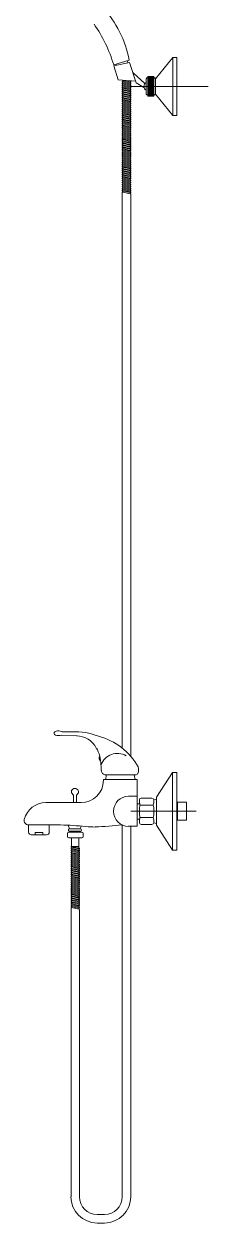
# Model space of a CAD drawing. Header units: inches. Extents: x 274208 to 641690, y -81912 to 129129.
# Drawn here: x 450376 to 450508, y -13129 to -12269 of the extents above; entities that cross this region are included whole.
import ezdxf

# ---------------------------------------------------------------- set-up
doc = ezdxf.new("R2010")
doc.units = ezdxf.units.IN
doc.header["$MEASUREMENT"] = 0
doc.layers.add('03.Manh', color=251, linetype='Continuous', lineweight=13)

# ---------------------------------------------------------------- blocks, each defined once
blk = doc.blocks.new('VOISEN')
for p, q in [((-81, 1306.1), (-81, 1241.3)), ((-76.7, 1306.1), (-81, 1306.1)), ((-76.7, 1306.1), (-76.7, 1241.3)), ((-57.3, 1282.4), (-76.7, 1306.1)), ((-28.3, 1300.7), (-35.7, 1277.8)), ((-28.3, 1300.7), (-10.4, 1296.8)), ((-27.8, 1303), (-10.6, 1297.8)), ((-26.4, 1300.3), (-25.8, 1302.4)), ((-10.4, 1296.8), (-15.4, 1281.3)), ((-13.2, 1297.4), (-12.8, 1298.5)), ((-57.3, 1282.4), (-57.3, 1273.7)), ((-55.5, 1284.7), (-55.5, 1262.8)), ((-48.7, 1284.7), (-55.5, 1284.7)), ((-48.7, 1283.7), (-55.5, 1283.7)), ((-48.7, 1282.7), (-55.5, 1282.7)), ((-48.7, 1281.7), (-55.5, 1281.7)), ((-48.7, 1280.7), (-55.5, 1280.7)), ((-48.7, 1279.7), (-55.5, 1279.7)), ((-48.7, 1278.7), (-55.5, 1278.7)), ((-48.7, 1277.7), (-55.5, 1277.7)), ((-48.7, 1276.7), (-55.5, 1276.7)), ((-48.7, 1262.8), (-48.7, 1284.7)), ((-46.9, 1282.4), (-46.9, 1273.7)), ((-45.3, 1277), (-32.1, 1288.9)), ((-44.3, 1272.7), (-35.7, 1277.8)), ((-35.1, 1279.6), (-15.4, 1281.3)), ((-29.5, 1279.4), (-28.7, 1279.6)), ((-29.5, 1279.4), (-29.5, 1278.4)), ((-29.5, 1278.4), (-28.7, 1278.6)), ((-29.5, 1277.2), (-28.7, 1277.3)), ((-29.5, 1277.2), (-29.5, 1276.2)), ((-28.7, 1279.6), (-25, 1280.4)), ((-28.7, 1278.6), (-20.7, 1280.4)), ((-28.7, 1280.1), (-28.7, 1279.6)), ((-28.7, 1277.3), (-20.7, 1279.2)), ((-28.7, 1278.6), (-28.7, 1277.3)), ((-28.7, 1276.4), (-20.7, 1278.2)), ((-28.7, 1275.1), (-20.7, 1277)), ((-20.7, 1280.4), (-20, 1280.6)), ((-20.7, 1280.4), (-20.7, 1279.2)), ((-20.7, 1279.2), (-20, 1279.4)), ((-20.7, 1278.2), (-20, 1278.4)), ((-20.7, 1278.2), (-20.7, 1277)), ((-20.7, 1277), (-20, 1277.2)), ((-20, 1280.9), (-20, 1280.6)), ((-20, 1279.4), (-20, 1278.4)), ((-20, 1277.2), (-20, 1276.2)), ((-29.1, 1273.7), (-116.1, 1273.7)), ((-57.3, 1265.1), (-76.7, 1241.3)), ((-57.3, 1265.1), (-57.3, 1273.7)), ((-48.7, 1275.7), (-55.5, 1275.7)), ((-48.7, 1274.7), (-55.5, 1274.7)), ((-48.7, 1273.7), (-55.5, 1273.7)), ((-48.7, 1272.7), (-55.5, 1272.7)), ((-48.7, 1271.7), (-55.5, 1271.7)), ((-48.7, 1270.7), (-55.5, 1270.7)), ((-48.7, 1269.7), (-55.5, 1269.7)), ((-48.7, 1268.7), (-55.5, 1268.7)), ((-48.7, 1267.7), (-55.5, 1267.7)), ((-48.7, 1266.7), (-55.5, 1266.7)), ((-48.7, 1265.7), (-55.5, 1265.7)), ((-48.7, 1264.7), (-55.5, 1264.7)), ((-48.7, 1263.7), (-55.5, 1263.7)), ((-46.9, 1265.1), (-46.9, 1273.7)), ((-29.5, 1276.2), (-28.7, 1276.4)), ((-29.5, 1275), (-28.7, 1275.1)), ((-29.5, 1275), (-29.5, 1274)), ((-29.5, 1274), (-28.7, 1274.1)), ((-29.5, 1272.8), (-28.7, 1272.9)), ((-29.5, 1272.8), (-29.5, 1271.8)), ((-29.5, 1271.8), (-28.7, 1271.9)), ((-29.5, 1270.5), (-28.7, 1270.7)), ((-29.5, 1270.5), (-29.5, 1269.5)), ((-29.5, 1269.5), (-28.7, 1269.7)), ((-29.5, 1268.3), (-28.7, 1268.5)), ((-29.5, 1268.3), (-29.5, 1267.3)), ((-29.5, 1267.3), (-28.7, 1267.5)), ((-29.5, 1266.1), (-28.7, 1266.3)), ((-29.5, 1266.1), (-29.5, 1265.1)), ((-29.5, 1265.1), (-28.7, 1265.3)), ((-29.5, 1263.9), (-28.7, 1264.1)), ((-29.5, 1263.9), (-29.5, 1262.9)), ((-28.7, 1276.4), (-28.7, 1275.1)), ((-28.7, 1274.1), (-20.7, 1276)), ((-28.7, 1272.9), (-20.7, 1274.8)), ((-28.7, 1274.1), (-28.7, 1272.9)), ((-28.7, 1271.9), (-20.7, 1273.8)), ((-28.7, 1270.7), (-20.7, 1272.6)), ((-28.7, 1271.9), (-28.7, 1270.7)), ((-28.7, 1269.7), (-20.7, 1271.6)), ((-28.7, 1268.5), (-20.7, 1270.4)), ((-28.7, 1269.7), (-28.7, 1268.5)), ((-28.7, 1267.5), (-20.7, 1269.4)), ((-28.7, 1266.3), (-20.7, 1268.2)), ((-28.7, 1267.5), (-28.7, 1266.3)), ((-28.7, 1265.3), (-20.7, 1267.2)), ((-28.7, 1264.1), (-20.7, 1265.9)), ((-28.7, 1265.3), (-28.7, 1264.1)), ((-28.7, 1263.1), (-20.7, 1264.9)), ((-28.7, 1261.9), (-20.7, 1263.7)), ((-20.7, 1276), (-20, 1276.2)), ((-20.7, 1276), (-20.7, 1274.8)), ((-20.7, 1274.8), (-20, 1275)), ((-20.7, 1273.8), (-20, 1274)), ((-20.7, 1273.8), (-20.7, 1272.6)), ((-20.7, 1272.6), (-20, 1272.8)), ((-20.7, 1271.6), (-20, 1271.8)), ((-20.7, 1271.6), (-20.7, 1270.4)), ((-20.7, 1270.4), (-20, 1270.5)), ((-20.7, 1269.4), (-20, 1269.5)), ((-20.7, 1269.4), (-20.7, 1268.2)), ((-20.7, 1268.2), (-20, 1268.3)), ((-20.7, 1267.2), (-20, 1267.3)), ((-20.7, 1267.2), (-20.7, 1265.9)), ((-20.7, 1265.9), (-20, 1266.1)), ((-20.7, 1264.9), (-20, 1265.1)), ((-20.7, 1264.9), (-20.7, 1263.7)), ((-20.7, 1263.7), (-20, 1263.9)), ((-20, 1275), (-20, 1274)), ((-20, 1272.8), (-20, 1271.8)), ((-20, 1270.5), (-20, 1269.5)), ((-20, 1268.3), (-20, 1267.3)), ((-20, 1266.1), (-20, 1265.1)), ((-20, 1263.9), (-20, 1262.9)), ((-48.7, 1262.7), (-55.5, 1262.7)), ((-29.5, 1262.9), (-28.7, 1263.1)), ((-29.5, 1261.7), (-28.7, 1261.9)), ((-29.5, 1261.7), (-29.5, 1260.7)), ((-29.5, 1260.7), (-28.7, 1260.9)), ((-29.5, 1259.5), (-28.7, 1259.6)), ((-29.5, 1259.5), (-29.5, 1258.5)), ((-29.5, 1258.5), (-28.7, 1258.7)), ((-29.5, 1257.3), (-28.7, 1257.4)), ((-29.5, 1257.3), (-29.5, 1256.3)), ((-29.5, 1256.3), (-28.7, 1256.4)), ((-29.5, 1255.1), (-28.7, 1255.2)), ((-29.5, 1255.1), (-29.5, 1254.1)), ((-29.5, 1254.1), (-28.7, 1254.2)), ((-29.5, 1252.8), (-28.7, 1253)), ((-29.5, 1252.8), (-29.5, 1251.8)), ((-29.5, 1251.8), (-28.7, 1252)), ((-29.5, 1250.6), (-28.7, 1250.8)), ((-29.5, 1250.6), (-29.5, 1249.6)), ((-29.5, 1249.6), (-28.7, 1249.8)), ((-28.7, 1263.1), (-28.7, 1261.9)), ((-28.7, 1260.9), (-20.7, 1262.7)), ((-28.7, 1259.6), (-20.7, 1261.5)), ((-28.7, 1260.9), (-28.7, 1259.6)), ((-28.7, 1258.7), (-20.7, 1260.5)), ((-28.7, 1257.4), (-20.7, 1259.3)), ((-28.7, 1258.7), (-28.7, 1257.4)), ((-28.7, 1256.4), (-20.7, 1258.3)), ((-28.7, 1255.2), (-20.7, 1257.1)), ((-28.7, 1256.4), (-28.7, 1255.2)), ((-28.7, 1254.2), (-20.7, 1256.1)), ((-28.7, 1253), (-20.7, 1254.9)), ((-28.7, 1254.2), (-28.7, 1253)), ((-28.7, 1252), (-20.7, 1253.9)), ((-28.7, 1250.8), (-20.7, 1252.7)), ((-28.7, 1252), (-28.7, 1250.8)), ((-28.7, 1249.8), (-20.7, 1251.7)), ((-28.7, 1248.6), (-20.7, 1250.5)), ((-28.7, 1249.8), (-28.7, 1248.6)), ((-20.7, 1262.7), (-20, 1262.9)), ((-20.7, 1262.7), (-20.7, 1261.5)), ((-20.7, 1261.5), (-20, 1261.7)), ((-20.7, 1260.5), (-20, 1260.7)), ((-20.7, 1260.5), (-20.7, 1259.3)), ((-20.7, 1259.3), (-20, 1259.5)), ((-20.7, 1258.3), (-20, 1258.5)), ((-20.7, 1258.3), (-20.7, 1257.1)), ((-20.7, 1257.1), (-20, 1257.3)), ((-20.7, 1256.1), (-20, 1256.3)), ((-20.7, 1256.1), (-20.7, 1254.9)), ((-20.7, 1254.9), (-20, 1255.1)), ((-20.7, 1253.9), (-20, 1254.1)), ((-20.7, 1253.9), (-20.7, 1252.7)), ((-20.7, 1252.7), (-20, 1252.8)), ((-20.7, 1251.7), (-20, 1251.8)), ((-20.7, 1251.7), (-20.7, 1250.5)), ((-20.7, 1250.5), (-20, 1250.6)), ((-20, 1261.7), (-20, 1260.7)), ((-20, 1259.5), (-20, 1258.5)), ((-20, 1257.3), (-20, 1256.3)), ((-20, 1255.1), (-20, 1254.1)), ((-20, 1252.8), (-20, 1251.8)), ((-20, 1250.6), (-20, 1249.6)), ((-76.7, 1241.3), (-81, 1241.3)), ((-29.5, 1248.4), (-28.7, 1248.6)), ((-29.5, 1248.4), (-29.5, 1247.4)), ((-29.5, 1247.4), (-28.7, 1247.6)), ((-29.5, 1246.2), (-28.7, 1246.4)), ((-29.5, 1246.2), (-29.5, 1245.2)), ((-29.5, 1245.2), (-28.7, 1245.4)), ((-29.5, 1244), (-28.7, 1244.2)), ((-29.5, 1244), (-29.5, 1243)), ((-29.5, 1243), (-28.7, 1243.2)), ((-29.5, 1241.8), (-28.7, 1241.9)), ((-29.5, 1241.8), (-29.5, 1240.8)), ((-29.5, 1240.8), (-28.7, 1241)), ((-29.5, 1239.6), (-28.7, 1239.7)), ((-29.5, 1239.6), (-29.5, 1238.6)), ((-29.5, 1238.6), (-28.7, 1238.7)), ((-29.5, 1237.4), (-28.7, 1237.5)), ((-29.5, 1237.4), (-29.5, 1236.4)), ((-29.5, 1236.4), (-28.7, 1236.5)), ((-28.7, 1247.6), (-20.7, 1249.5)), ((-28.7, 1246.4), (-20.7, 1248.2)), ((-28.7, 1247.6), (-28.7, 1246.4)), ((-28.7, 1245.4), (-20.7, 1247.2)), ((-28.7, 1244.2), (-20.7, 1246)), ((-28.7, 1245.4), (-28.7, 1244.2)), ((-28.7, 1243.2), (-20.7, 1245)), ((-28.7, 1241.9), (-20.7, 1243.8)), ((-28.7, 1243.2), (-28.7, 1241.9)), ((-28.7, 1241), (-20.7, 1242.8)), ((-28.7, 1239.7), (-20.7, 1241.6)), ((-28.7, 1241), (-28.7, 1239.7)), ((-28.7, 1238.7), (-20.7, 1240.6)), ((-28.7, 1237.5), (-20.7, 1239.4)), ((-28.7, 1238.7), (-28.7, 1237.5)), ((-28.7, 1236.5), (-20.7, 1238.4)), ((-28.7, 1235.3), (-20.7, 1237.2)), ((-28.7, 1236.5), (-28.7, 1235.3)), ((-20.7, 1249.5), (-20, 1249.6)), ((-20.7, 1249.5), (-20.7, 1248.2)), ((-20.7, 1248.2), (-20, 1248.4)), ((-20.7, 1247.2), (-20, 1247.4)), ((-20.7, 1247.2), (-20.7, 1246)), ((-20.7, 1246), (-20, 1246.2)), ((-20.7, 1245), (-20, 1245.2)), ((-20.7, 1245), (-20.7, 1243.8)), ((-20.7, 1243.8), (-20, 1244)), ((-20.7, 1242.8), (-20, 1243)), ((-20.7, 1242.8), (-20.7, 1241.6)), ((-20.7, 1241.6), (-20, 1241.8)), ((-20.7, 1240.6), (-20, 1240.8)), ((-20.7, 1240.6), (-20.7, 1239.4)), ((-20.7, 1239.4), (-20, 1239.6)), ((-20.7, 1238.4), (-20, 1238.6)), ((-20.7, 1238.4), (-20.7, 1237.2)), ((-20.7, 1237.2), (-20, 1237.4)), ((-20.7, 1236.2), (-20, 1236.4)), ((-20, 1248.4), (-20, 1247.4)), ((-20, 1246.2), (-20, 1245.2)), ((-20, 1244), (-20, 1243)), ((-20, 1241.8), (-20, 1240.8)), ((-20, 1239.6), (-20, 1238.6)), ((-20, 1237.4), (-20, 1236.4)), ((-29.5, 1235.1), (-28.7, 1235.3)), ((-29.5, 1235.1), (-29.5, 1234.1)), ((-29.5, 1234.1), (-28.7, 1234.3)), ((-29.5, 1232.9), (-28.7, 1233.1)), ((-29.5, 1232.9), (-29.5, 1231.9)), ((-29.5, 1231.9), (-28.7, 1232.1)), ((-29.5, 1230.7), (-28.7, 1230.9)), ((-29.5, 1230.7), (-29.5, 1229.7)), ((-29.5, 1229.7), (-28.7, 1229.9)), ((-29.5, 1228.5), (-28.7, 1228.7)), ((-29.5, 1228.5), (-29.5, 1227.5)), ((-29.5, 1227.5), (-28.7, 1227.7)), ((-29.5, 1226.3), (-28.7, 1226.5)), ((-29.5, 1226.3), (-29.5, 1225.3)), ((-29.5, 1225.3), (-28.7, 1225.5)), ((-29.5, 1224.1), (-28.7, 1224.2)), ((-29.5, 1224.1), (-29.5, 1223.1)), ((-29.5, 1223.1), (-28.7, 1223.3)), ((-28.7, 1234.3), (-20.7, 1236.2)), ((-28.7, 1233.1), (-20.7, 1235)), ((-28.7, 1234.3), (-28.7, 1233.1)), ((-28.7, 1232.1), (-20.7, 1234)), ((-28.7, 1230.9), (-20.7, 1232.8)), ((-28.7, 1232.1), (-28.7, 1230.9)), ((-28.7, 1229.9), (-20.7, 1231.8)), ((-28.7, 1228.7), (-20.7, 1230.5)), ((-28.7, 1229.9), (-28.7, 1228.7)), ((-28.7, 1227.7), (-20.7, 1229.5)), ((-28.7, 1226.5), (-20.7, 1228.3)), ((-28.7, 1227.7), (-28.7, 1226.5)), ((-28.7, 1225.5), (-20.7, 1227.3)), ((-28.7, 1224.2), (-20.7, 1226.1)), ((-28.7, 1225.5), (-28.7, 1224.2)), ((-28.7, 1223.3), (-20.7, 1225.1)), ((-28.7, 1222), (-20.7, 1223.9)), ((-28.7, 1223.3), (-28.7, 1222)), ((-28.7, 1221), (-20.7, 1222.9)), ((-20.7, 1236.2), (-20.7, 1235)), ((-20.7, 1235), (-20, 1235.1)), ((-20.7, 1234), (-20, 1234.1)), ((-20.7, 1234), (-20.7, 1232.8)), ((-20.7, 1232.8), (-20, 1232.9)), ((-20.7, 1231.8), (-20, 1231.9)), ((-20.7, 1231.8), (-20.7, 1230.5)), ((-20.7, 1230.5), (-20, 1230.7)), ((-20.7, 1229.5), (-20, 1229.7)), ((-20.7, 1229.5), (-20.7, 1228.3)), ((-20.7, 1228.3), (-20, 1228.5)), ((-20.7, 1227.3), (-20, 1227.5)), ((-20.7, 1227.3), (-20.7, 1226.1)), ((-20.7, 1226.1), (-20, 1226.3)), ((-20.7, 1225.1), (-20, 1225.3)), ((-20.7, 1225.1), (-20.7, 1223.9)), ((-20.7, 1223.9), (-20, 1224.1)), ((-20.7, 1222.9), (-20, 1223.1)), ((-20.7, 1222.9), (-20.7, 1221.7)), ((-20, 1235.1), (-20, 1234.1)), ((-20, 1232.9), (-20, 1231.9)), ((-20, 1230.7), (-20, 1229.7)), ((-20, 1228.5), (-20, 1227.5)), ((-20, 1226.3), (-20, 1225.3)), ((-20, 1224.1), (-20, 1223.1)), ((-29.5, 1221.9), (-28.7, 1222)), ((-29.5, 1221.9), (-29.5, 1220.9)), ((-29.5, 1220.9), (-28.7, 1221)), ((-29.5, 1219.7), (-28.7, 1219.8)), ((-29.5, 1219.7), (-29.5, 1218.7)), ((-29.5, 1218.7), (-28.7, 1218.8)), ((-29.5, 1217.4), (-28.7, 1217.6)), ((-29.5, 1217.4), (-29.5, 1216.4)), ((-29.5, 1216.4), (-28.7, 1216.6)), ((-29.5, 1215.2), (-28.7, 1215.4)), ((-29.5, 1215.2), (-29.5, 1214.2)), ((-29.5, 1214.2), (-28.7, 1214.4)), ((-29.5, 1213), (-28.7, 1213.2)), ((-29.5, 1213), (-29.5, 1212)), ((-29.5, 1212), (-28.7, 1212.2)), ((-29.5, 1210.8), (-28.7, 1211)), ((-29.5, 1210.8), (-29.5, 1209.8)), ((-29.5, 1209.8), (-28.7, 1210)), ((-28.7, 1219.8), (-20.7, 1221.7)), ((-28.7, 1221), (-28.7, 1219.8)), ((-28.7, 1218.8), (-20.7, 1220.7)), ((-28.7, 1217.6), (-20.7, 1219.5)), ((-28.7, 1218.8), (-28.7, 1217.6)), ((-28.7, 1216.6), (-20.7, 1218.5)), ((-28.7, 1215.4), (-20.7, 1217.3)), ((-28.7, 1216.6), (-28.7, 1215.4)), ((-28.7, 1214.4), (-20.7, 1216.3)), ((-28.7, 1213.2), (-20.7, 1215.1)), ((-28.7, 1214.4), (-28.7, 1213.2)), ((-28.7, 1212.2), (-20.7, 1214.1)), ((-28.7, 1211), (-20.7, 1212.8)), ((-28.7, 1212.2), (-28.7, 1211)), ((-28.7, 1210), (-20.7, 1211.8)), ((-28.7, 1208.8), (-20.7, 1210.6)), ((-28.7, 1210), (-28.7, 1208.8)), ((-28.7, 1207.8), (-20.7, 1209.6)), ((-20.7, 1221.7), (-20, 1221.9)), ((-20.7, 1220.7), (-20, 1220.9)), ((-20.7, 1220.7), (-20.7, 1219.5)), ((-20.7, 1219.5), (-20, 1219.7)), ((-20.7, 1218.5), (-20, 1218.7)), ((-20.7, 1218.5), (-20.7, 1217.3)), ((-20.7, 1217.3), (-20, 1217.4)), ((-20.7, 1216.3), (-20, 1216.4)), ((-20.7, 1216.3), (-20.7, 1215.1)), ((-20.7, 1215.1), (-20, 1215.2)), ((-20.7, 1214.1), (-20, 1214.2)), ((-20.7, 1214.1), (-20.7, 1212.8)), ((-20.7, 1212.8), (-20, 1213)), ((-20.7, 1211.8), (-20, 1212)), ((-20.7, 1211.8), (-20.7, 1210.6)), ((-20.7, 1210.6), (-20, 1210.8)), ((-20.7, 1209.6), (-20, 1209.8)), ((-20.7, 1209.6), (-20.7, 1208.4)), ((-20, 1221.9), (-20, 1220.9)), ((-20, 1219.7), (-20, 1218.7)), ((-20, 1217.4), (-20, 1216.4)), ((-20, 1215.2), (-20, 1214.2)), ((-20, 1213), (-20, 1212)), ((-20, 1210.8), (-20, 1209.8)), ((-29.5, 1208.6), (-28.7, 1208.8)), ((-29.5, 1208.6), (-29.5, 1207.6)), ((-29.5, 1207.6), (-28.7, 1207.8)), ((-29.5, 1206.4), (-28.7, 1206.5)), ((-29.5, 1206.4), (-29.5, 1205.4)), ((-29.5, 1205.4), (-28.7, 1205.6)), ((-29.5, 1204.2), (-28.7, 1204.3)), ((-29.5, 1204.2), (-29.5, 1203.2)), ((-29.5, 1203.2), (-28.7, 1203.3)), ((-29.5, 1202), (-28.7, 1202.1)), ((-29.5, 1202), (-29.5, 1201)), ((-29.5, 1201), (-28.7, 1201.1)), ((-29.5, 1199.7), (-28.7, 1199.9)), ((-29.5, 1199.7), (-29.5, 1198.7)), ((-29.5, 1198.7), (-28.7, 1198.9)), ((-29.5, 1197.5), (-28.7, 1197.7)), ((-29.5, 1197.5), (-29.5, 1196.5)), ((-29.5, 1196.5), (-28.7, 1196.7)), ((-28.7, 1206.5), (-20.7, 1208.4)), ((-28.7, 1207.8), (-28.7, 1206.5)), ((-28.7, 1205.6), (-20.7, 1207.4)), ((-28.7, 1204.3), (-20.7, 1206.2)), ((-28.7, 1205.6), (-28.7, 1204.3)), ((-28.7, 1203.3), (-20.7, 1205.2)), ((-28.7, 1202.1), (-20.7, 1204)), ((-28.7, 1203.3), (-28.7, 1202.1)), ((-28.7, 1201.1), (-20.7, 1203)), ((-28.7, 1199.9), (-20.7, 1201.8)), ((-28.7, 1201.1), (-28.7, 1199.9)), ((-28.7, 1198.9), (-20.7, 1200.8)), ((-28.7, 1197.7), (-20.7, 1199.6)), ((-28.7, 1198.9), (-28.7, 1197.7)), ((-28.7, 1196.7), (-20.7, 1198.6)), ((-28.7, 1195.5), (-20.7, 1197.4)), ((-28.7, 1196.7), (-28.7, 1195.5)), ((-28.7, 1194.5), (-20.7, 1196.4)), ((-20.7, 1208.4), (-20, 1208.6)), ((-20.7, 1207.4), (-20, 1207.6)), ((-20.7, 1207.4), (-20.7, 1206.2)), ((-20.7, 1206.2), (-20, 1206.4)), ((-20.7, 1205.2), (-20, 1205.4)), ((-20.7, 1205.2), (-20.7, 1204)), ((-20.7, 1204), (-20, 1204.2)), ((-20.7, 1203), (-20, 1203.2)), ((-20.7, 1203), (-20.7, 1201.8)), ((-20.7, 1201.8), (-20, 1202)), ((-20.7, 1200.8), (-20, 1201)), ((-20.7, 1200.8), (-20.7, 1199.6)), ((-20.7, 1199.6), (-20, 1199.7)), ((-20.7, 1198.6), (-20, 1198.7)), ((-20.7, 1198.6), (-20.7, 1197.4)), ((-20.7, 1197.4), (-20, 1197.5)), ((-20.7, 1196.4), (-20, 1196.5)), ((-20.7, 1196.4), (-20.7, 1195.1)), ((-20, 1208.6), (-20, 1207.6)), ((-20, 1206.4), (-20, 1205.4)), ((-20, 1204.2), (-20, 1203.2)), ((-20, 1202), (-20, 1201)), ((-20, 1199.7), (-20, 1198.7)), ((-20, 1197.5), (-20, 1196.5)), ((-29.5, 1195.3), (-28.7, 1195.5)), ((-29.5, 1195.3), (-29.5, 1194.3)), ((-29.5, 1194.3), (-28.7, 1194.5)), ((-29.5, 1193.1), (-28.7, 1193.3)), ((-29.5, 1193.1), (-29.5, 1192.1)), ((-29.5, 1192.1), (-28.7, 1192.3)), ((-29.5, 1190.9), (-28.7, 1191.1)), ((-29.5, 1190.9), (-29.5, 1189.9)), ((-29.5, 1189.9), (-28.7, 1190.1)), ((-29.5, 1188.7), (-28.7, 1188.8)), ((-29.5, 1188.7), (-29.5, 1187.7)), ((-29.5, 1187.7), (-28.7, 1187.9)), ((-29.5, 1186.5), (-28.7, 1186.6)), ((-29.5, 1186.5), (-29.5, 1185.5)), ((-29.5, 1185.5), (-28.7, 1185.6)), ((-29.5, 1184.3), (-28.7, 1184.4)), ((-29.5, 1184.3), (-29.5, 1183.3)), ((-29.5, 1183.3), (-28.7, 1183.4)), ((-28.7, 1193.3), (-20.7, 1195.1)), ((-28.7, 1194.5), (-28.7, 1193.3)), ((-28.7, 1192.3), (-20.7, 1194.1)), ((-28.7, 1191.1), (-20.7, 1192.9)), ((-28.7, 1192.3), (-28.7, 1191.1)), ((-28.7, 1190.1), (-20.7, 1191.9)), ((-28.7, 1188.8), (-20.7, 1190.7)), ((-28.7, 1190.1), (-28.7, 1188.8)), ((-28.7, 1187.9), (-20.7, 1189.7)), ((-28.7, 1186.6), (-20.7, 1188.5)), ((-28.7, 1187.9), (-28.7, 1186.6)), ((-28.7, 1185.6), (-20.7, 1187.5)), ((-28.7, 1184.4), (-20.7, 1186.3)), ((-28.7, 1185.6), (-28.7, 1184.4)), ((-28.7, 1183.4), (-20.7, 1185.3)), ((-28.7, 1182.2), (-20.7, 1184.1)), ((-28.7, 1183.4), (-28.7, 1182.2)), ((-28.7, 1181.2), (-20.7, 1183.1)), ((-20.7, 1195.1), (-20, 1195.3)), ((-20.7, 1194.1), (-20, 1194.3)), ((-20.7, 1194.1), (-20.7, 1192.9)), ((-20.7, 1192.9), (-20, 1193.1)), ((-20.7, 1191.9), (-20, 1192.1)), ((-20.7, 1191.9), (-20.7, 1190.7)), ((-20.7, 1190.7), (-20, 1190.9)), ((-20.7, 1189.7), (-20, 1189.9)), ((-20.7, 1189.7), (-20.7, 1188.5)), ((-20.7, 1188.5), (-20, 1188.7)), ((-20.7, 1187.5), (-20, 1187.7)), ((-20.7, 1187.5), (-20.7, 1186.3)), ((-20.7, 1186.3), (-20, 1186.5)), ((-20.7, 1185.3), (-20, 1185.5)), ((-20.7, 1185.3), (-20.7, 1184.1)), ((-20.7, 1184.1), (-20, 1184.3)), ((-20.7, 1183.1), (-20, 1183.3)), ((-20.7, 1183.1), (-20.7, 1181.9)), ((-20, 1195.3), (-20, 1194.3)), ((-20, 1193.1), (-20, 1192.1)), ((-20, 1190.9), (-20, 1189.9)), ((-20, 1188.7), (-20, 1187.7)), ((-20, 1186.5), (-20, 1185.5)), ((-20, 1184.3), (-20, 1183.3)), ((-29.5, 1182), (-28.7, 1182.2)), ((-29.5, 1182), (-29.5, 1181)), ((-29.5, 1181), (-28.7, 1181.2)), ((-29.5, 1179.8), (-28.7, 1180)), ((-29.5, 1179.8), (-29.5, 1178.8)), ((-29.5, 1178.8), (-28.7, 1179)), ((-29.5, 1177.6), (-28.7, 1177.8)), ((-29.5, 1177.6), (-29.5, 1176.6)), ((-29.5, 1176.6), (-28.7, 1176.8)), ((-29.5, 1175.4), (-28.7, 1175.6)), ((-29.5, 1175.4), (-29.5, 1174.4)), ((-29.5, 1174.4), (-28.7, 1174.6)), ((-29.5, 1173.2), (-28.7, 1173.4)), ((-29.5, 1173.2), (-29.5, 1172.2)), ((-29.5, 1172.2), (-28.7, 1172.4)), ((-29.5, 1171), (-28.7, 1171.1)), ((-29.5, 1171), (-29.5, 1170)), ((-29.5, 1170), (-28.7, 1170.2)), ((-28.7, 1180), (-20.7, 1181.9)), ((-28.7, 1181.2), (-28.7, 1180)), ((-28.7, 1179), (-20.7, 1180.9)), ((-28.7, 1177.8), (-20.7, 1179.7)), ((-28.7, 1179), (-28.7, 1177.8)), ((-28.7, 1176.8), (-20.7, 1178.7)), ((-28.7, 1175.6), (-20.7, 1177.4)), ((-28.7, 1176.8), (-28.7, 1175.6)), ((-28.7, 1174.6), (-20.7, 1176.4)), ((-28.7, 1173.4), (-20.7, 1175.2)), ((-28.7, 1174.6), (-28.7, 1173.4)), ((-28.7, 1172.4), (-20.7, 1174.2)), ((-28.7, 1171.1), (-20.7, 1173)), ((-28.7, 1172.4), (-28.7, 1171.1)), ((-28.7, 1170.2), (-20.7, 1172)), ((-28.7, 1168.9), (-20.7, 1170.8)), ((-28.7, 1170.2), (-28.7, 1168.9)), ((-28.7, 1167.9), (-20.7, 1169.8)), ((-20.7, 1181.9), (-20, 1182)), ((-20.7, 1180.9), (-20, 1181)), ((-20.7, 1180.9), (-20.7, 1179.7)), ((-20.7, 1179.7), (-20, 1179.8)), ((-20.7, 1178.7), (-20, 1178.8)), ((-20.7, 1178.7), (-20.7, 1177.4)), ((-20.7, 1177.4), (-20, 1177.6)), ((-20.7, 1176.4), (-20, 1176.6)), ((-20.7, 1176.4), (-20.7, 1175.2)), ((-20.7, 1175.2), (-20, 1175.4)), ((-20.7, 1174.2), (-20, 1174.4)), ((-20.7, 1174.2), (-20.7, 1173)), ((-20.7, 1173), (-20, 1173.2)), ((-20.7, 1172), (-20, 1172.2)), ((-20.7, 1172), (-20.7, 1170.8)), ((-20.7, 1170.8), (-20, 1171)), ((-20.7, 1169.8), (-20, 1170)), ((-20.7, 1169.8), (-20.7, 1168.6)), ((-20, 1182), (-20, 1181)), ((-20, 1179.8), (-20, 1178.8)), ((-20, 1177.6), (-20, 1176.6)), ((-20, 1175.4), (-20, 1174.4)), ((-20, 1173.2), (-20, 1172.2)), ((-20, 1171), (-20, 1170)), ((-29.5, 1168.8), (-28.7, 1168.9)), ((-29.5, 1168.8), (-29.5, 1167.8)), ((-29.5, 1167.8), (-28.7, 1167.9)), ((-29.5, 1166.6), (-28.7, 1166.7)), ((-29.5, 1166.6), (-29.5, 1165.6)), ((-29.5, 1165.6), (-28.7, 1165.7)), ((-29.5, 1164.3), (-28.7, 1164.5)), ((-29.5, 1164.3), (-29.5, 1163.3)), ((-29.5, 1163.3), (-28.7, 1163.5)), ((-29.5, 1162.1), (-28.7, 1162.3)), ((-29.5, 1162.1), (-29.5, 1161.1)), ((-29.5, 1161.1), (-28.7, 1161.3)), ((-29.5, 1159.9), (-28.7, 1160.1)), ((-29.5, 1159.9), (-29.5, 1158.9)), ((-29.5, 1158.9), (-28.7, 1159.1)), ((-29.5, 1157.7), (-28.7, 1157.9)), ((-29.5, 1157.7), (-29.5, 1156.7)), ((-29.5, 1156.7), (-28.7, 1156.9)), ((-29.5, 1155.5), (-28.7, 1155.7)), ((-28.7, 1166.7), (-20.7, 1168.6)), ((-28.7, 1167.9), (-28.7, 1166.7)), ((-28.7, 1165.7), (-20.7, 1167.6)), ((-28.7, 1164.5), (-20.7, 1166.4)), ((-28.7, 1165.7), (-28.7, 1164.5)), ((-28.7, 1163.5), (-20.7, 1165.4)), ((-28.7, 1162.3), (-20.7, 1164.2)), ((-28.7, 1163.5), (-28.7, 1162.3)), ((-28.7, 1161.3), (-20.7, 1163.2)), ((-28.7, 1160.1), (-20.7, 1162)), ((-28.7, 1161.3), (-28.7, 1160.1)), ((-28.7, 1159.1), (-20.7, 1161)), ((-28.7, 1157.9), (-20.7, 1159.7)), ((-28.7, 1159.1), (-28.7, 1157.9)), ((-28.7, 1156.9), (-20.7, 1158.7)), ((-28.7, 1155.7), (-20.7, 1157.5)), ((-28.7, 1156.9), (-28.7, 1155.7)), ((-28.7, 1154.7), (-20.7, 1156.5)), ((-20.7, 1168.6), (-20, 1168.8)), ((-20.7, 1167.6), (-20, 1167.8)), ((-20.7, 1167.6), (-20.7, 1166.4)), ((-20.7, 1166.4), (-20, 1166.6)), ((-20.7, 1165.4), (-20, 1165.6)), ((-20.7, 1165.4), (-20.7, 1164.2)), ((-20.7, 1164.2), (-20, 1164.3)), ((-20.7, 1163.2), (-20, 1163.3)), ((-20.7, 1163.2), (-20.7, 1162)), ((-20.7, 1162), (-20, 1162.1)), ((-20.7, 1161), (-20, 1161.1)), ((-20.7, 1161), (-20.7, 1159.7)), ((-20.7, 1159.7), (-20, 1159.9)), ((-20.7, 1158.7), (-20, 1158.9)), ((-20.7, 1158.7), (-20.7, 1157.5)), ((-20.7, 1157.5), (-20, 1157.7)), ((-20.7, 1156.5), (-20, 1156.7)), ((-20.7, 1156.5), (-20.7, 1155.3)), ((-20, 1168.8), (-20, 1167.8)), ((-20, 1166.6), (-20, 1165.6)), ((-20, 1164.3), (-20, 1163.3)), ((-20, 1162.1), (-20, 1161.1)), ((-20, 1159.9), (-20, 1158.9)), ((-20, 1157.7), (-20, 1156.7)), ((-29.5, 1155.5), (-29.5, 1154.5)), ((-29.5, 1154.5), (-28.7, 1154.7)), ((-29.5, 1153.3), (-28.7, 1153.4)), ((-29.5, 1153.3), (-29.5, 523.1)), ((-28.7, 1153.4), (-20.7, 1155.3)), ((-28.7, 1154.7), (-28.7, 1153.4)), ((-20.7, 1155.3), (-20, 1155.5)), ((-20, 1155.5), (-20, 532.2)), ((30.4, 545.9), (48.2, 546.5)), ((33.3, 550.6), (47.2, 550.4)), ((-76.4, 505), (-81, 505)), ((-81, 417.9), (-81, 505)), ((-58.5, 477.1), (-76.4, 505)), ((-76.4, 417.9), (-76.4, 505)), ((-34.8, 502.1), (-1.6, 502.1)), ((-34.6, 496.9), (-33.5, 502.1)), ((-1.5, 496.9), (-1.9, 502.1)), ((-36.7, 444.6), (-36.7, 496.9)), ((-36.7, 496.9), (1.1, 496.9)), ((1.1, 496.9), (1.1, 496.1)), ((-92, 471.5), (-81.9, 471.5)), ((-92, 451.3), (-92, 471.5)), ((-81.9, 471.5), (-81.9, 451.3)), ((-58.5, 461.4), (-58.5, 477.1)), ((-55.3, 474.4), (-58.5, 475)), ((-55.3, 471), (-55.3, 474.2)), ((-53.3, 476.2), (-41.2, 476.2)), ((-39.2, 474.2), (-39.2, 471)), ((-27.1, 478.3), (-36.7, 478.3)), ((26.1, 471.1), (65.5, 471.1)), ((31.2, 479.4), (29.1, 482.2)), ((31.2, 471.1), (31.2, 479.4)), ((34.8, 479.4), (36.9, 482.2)), ((34.8, 471.1), (34.8, 479.4)), ((-102.9, 461.4), (-29.6, 461.4)), ((-58.5, 461.4), (-58.5, 445.8)), ((-55.3, 457.1), (-55.3, 465.7)), ((-39.9, 468.4), (-54.7, 468.4)), ((-39.5, 469.9), (-36.7, 469.9)), ((-39.2, 465.7), (-39.2, 457.1)), ((-81.9, 451.3), (-92, 451.3)), ((-58.5, 445.8), (-76.4, 417.9)), ((-55.3, 448.5), (-58.5, 447.8)), ((-55.3, 448.7), (-55.3, 451.8)), ((-39.9, 454.5), (-54.7, 454.5)), ((-41.2, 446.7), (-53.3, 446.7)), ((-39.4, 452.6), (-36.7, 452.6)), ((-39.2, 451.8), (-39.2, 448.7)), ((-27.1, 444.6), (-36.7, 444.6)), ((-29.5, 444.6), (-29.5, 29.5)), ((-20, 446.1), (-20, 29.5)), ((26.2, 444.8), (27.2, 441.6)), ((40.7, 445.8), (39, 441.6)), ((49.1, 446.1), (84.9, 446.1)), ((61.8, 446.1), (61.8, 438)), ((84.9, 446.1), (84.9, 438)), ((23.7, 436.5), (23.7, 433.1)), ((40, 438), (25.2, 438)), ((25.2, 431.6), (40, 431.6)), ((25.8, 440.6), (25.8, 440.2)), ((26.7, 439.2), (26.3, 438)), ((39.4, 441.6), (26.8, 441.6)), ((26.8, 439.2), (39.4, 439.2)), ((28.7, 431.6), (28.7, 420.2)), ((36.7, 431.6), (36.7, 422.1)), ((39.4, 439.2), (39.6, 438)), ((40.4, 440.2), (40.4, 440.6)), ((41.5, 433.1), (41.5, 436.5)), ((64.8, 435), (81.9, 435)), ((69, 437.7), (69, 435)), ((69, 437.7), (77.7, 437.7)), ((77.7, 437.7), (77.7, 435)), ((-76.4, 417.9), (-81, 417.9)), ((28, 420), (28.7, 420.2)), ((28, 420), (28, 419)), ((28, 419), (28.7, 419.2)), ((28, 417.8), (28.7, 418)), ((28, 417.8), (28, 416.8)), ((28, 416.8), (28.7, 417)), ((36.7, 422.1), (28.7, 422.1)), ((28.7, 420.2), (36.7, 422.1)), ((28.7, 419.2), (36.7, 421.1)), ((28.7, 418), (36.7, 419.9)), ((28.7, 419.2), (28.7, 418)), ((28.7, 417), (36.7, 418.9)), ((28.7, 415.8), (36.7, 417.7)), ((28.7, 417), (28.7, 415.8)), ((28.7, 414.8), (36.7, 416.7)), ((36.7, 422.1), (37.4, 422.3)), ((36.7, 421.1), (37.4, 421.3)), ((36.7, 421.1), (36.7, 419.9)), ((36.7, 419.9), (37.4, 420)), ((36.7, 418.9), (37.4, 419)), ((36.7, 418.9), (36.7, 417.7)), ((36.7, 417.7), (37.4, 417.8)), ((36.7, 416.7), (37.4, 416.8)), ((36.7, 416.7), (36.7, 415.4)), ((37.4, 422.3), (37.4, 421.3)), ((37.4, 420), (37.4, 419)), ((37.4, 417.8), (37.4, 416.8)), ((28, 415.6), (28.7, 415.8)), ((28, 415.6), (28, 414.6)), ((28, 414.6), (28.7, 414.8)), ((28, 413.4), (28.7, 413.6)), ((28, 413.4), (28, 412.4)), ((28, 412.4), (28.7, 412.6)), ((28, 411.2), (28.7, 411.4)), ((28, 411.2), (28, 410.2)), ((28, 410.2), (28.7, 410.4)), ((28, 409), (28.7, 409.1)), ((28, 409), (28, 408)), ((28, 408), (28.7, 408.2)), ((28, 406.8), (28.7, 406.9)), ((28, 406.8), (28, 405.8)), ((28, 405.8), (28.7, 405.9)), ((28, 404.6), (28.7, 404.7)), ((28, 404.6), (28, 403.6)), ((28, 403.6), (28.7, 403.7)), ((28.7, 413.6), (36.7, 415.4)), ((28.7, 414.8), (28.7, 413.6)), ((28.7, 412.6), (36.7, 414.4)), ((28.7, 411.4), (36.7, 413.2)), ((28.7, 412.6), (28.7, 411.4)), ((28.7, 410.4), (36.7, 412.2)), ((28.7, 409.1), (36.7, 411)), ((28.7, 410.4), (28.7, 409.1)), ((28.7, 408.2), (36.7, 410)), ((28.7, 406.9), (36.7, 408.8)), ((28.7, 408.2), (28.7, 406.9)), ((28.7, 405.9), (36.7, 407.8)), ((28.7, 404.7), (36.7, 406.6)), ((28.7, 405.9), (28.7, 404.7)), ((28.7, 403.7), (36.7, 405.6)), ((28.7, 402.5), (36.7, 404.4)), ((28.7, 403.7), (28.7, 402.5)), ((28.7, 401.5), (36.7, 403.4)), ((36.7, 415.4), (37.4, 415.6)), ((36.7, 414.4), (37.4, 414.6)), ((36.7, 414.4), (36.7, 413.2)), ((36.7, 413.2), (37.4, 413.4)), ((36.7, 412.2), (37.4, 412.4)), ((36.7, 412.2), (36.7, 411)), ((36.7, 411), (37.4, 411.2)), ((36.7, 410), (37.4, 410.2)), ((36.7, 410), (36.7, 408.8)), ((36.7, 408.8), (37.4, 409)), ((36.7, 407.8), (37.4, 408)), ((36.7, 407.8), (36.7, 406.6)), ((36.7, 406.6), (37.4, 406.8)), ((36.7, 405.6), (37.4, 405.8)), ((36.7, 405.6), (36.7, 404.4)), ((36.7, 404.4), (37.4, 404.6)), ((36.7, 403.4), (37.4, 403.6)), ((36.7, 403.4), (36.7, 402.2)), ((37.4, 415.6), (37.4, 414.6)), ((37.4, 413.4), (37.4, 412.4)), ((37.4, 411.2), (37.4, 410.2)), ((37.4, 409), (37.4, 408)), ((37.4, 406.8), (37.4, 405.8)), ((37.4, 404.6), (37.4, 403.6)), ((28, 402.3), (28.7, 402.5)), ((28, 402.3), (28, 401.3)), ((28, 401.3), (28.7, 401.5)), ((28, 400.1), (28.7, 400.3)), ((28, 400.1), (28, 399.1)), ((28, 399.1), (28.7, 399.3)), ((28, 397.9), (28.7, 398.1)), ((28, 397.9), (28, 396.9)), ((28, 396.9), (28.7, 397.1)), ((28, 395.7), (28.7, 395.9)), ((28, 395.7), (28, 394.7)), ((28, 394.7), (28.7, 394.9)), ((28, 393.5), (28.7, 393.7)), ((28, 393.5), (28, 392.5)), ((28, 392.5), (28.7, 392.7)), ((28, 391.3), (28.7, 391.4)), ((28, 391.3), (28, 390.3)), ((28, 390.3), (28.7, 390.5)), ((28.7, 400.3), (36.7, 402.2)), ((28.7, 401.5), (28.7, 400.3)), ((28.7, 399.3), (36.7, 401.2)), ((28.7, 398.1), (36.7, 400)), ((28.7, 399.3), (28.7, 398.1)), ((28.7, 397.1), (36.7, 399)), ((28.7, 395.9), (36.7, 397.7)), ((28.7, 397.1), (28.7, 395.9)), ((28.7, 394.9), (36.7, 396.7)), ((28.7, 393.7), (36.7, 395.5)), ((28.7, 394.9), (28.7, 393.7)), ((28.7, 392.7), (36.7, 394.5)), ((28.7, 391.4), (36.7, 393.3)), ((28.7, 392.7), (28.7, 391.4)), ((28.7, 390.5), (36.7, 392.3)), ((28.7, 389.2), (36.7, 391.1)), ((28.7, 390.5), (28.7, 389.2)), ((28.7, 388.2), (36.7, 390.1)), ((36.7, 402.2), (37.4, 402.3)), ((36.7, 401.2), (37.4, 401.3)), ((36.7, 401.2), (36.7, 400)), ((36.7, 400), (37.4, 400.1)), ((36.7, 399), (37.4, 399.1)), ((36.7, 399), (36.7, 397.7)), ((36.7, 397.7), (37.4, 397.9)), ((36.7, 396.7), (37.4, 396.9)), ((36.7, 396.7), (36.7, 395.5)), ((36.7, 395.5), (37.4, 395.7)), ((36.7, 394.5), (37.4, 394.7)), ((36.7, 394.5), (36.7, 393.3)), ((36.7, 393.3), (37.4, 393.5)), ((36.7, 392.3), (37.4, 392.5)), ((36.7, 392.3), (36.7, 391.1)), ((36.7, 391.1), (37.4, 391.3)), ((36.7, 390.1), (37.4, 390.3)), ((36.7, 390.1), (36.7, 388.9)), ((37.4, 402.3), (37.4, 401.3)), ((37.4, 400.1), (37.4, 399.1)), ((37.4, 397.9), (37.4, 396.9)), ((37.4, 395.7), (37.4, 394.7)), ((37.4, 393.5), (37.4, 392.5)), ((37.4, 391.3), (37.4, 390.3)), ((28, 389.1), (28.7, 389.2)), ((28, 389.1), (28, 388.1)), ((28, 388.1), (28.7, 388.2)), ((28, 386.9), (28.7, 387)), ((28, 386.9), (28, 385.9)), ((28, 385.9), (28.7, 386)), ((28, 384.6), (28.7, 384.8)), ((28, 384.6), (28, 383.6)), ((28, 383.6), (28.7, 383.8)), ((28, 382.4), (28.7, 382.6)), ((28, 382.4), (28, 381.4)), ((28, 381.4), (28.7, 381.6)), ((28, 380.2), (28.7, 380.4)), ((28, 380.2), (28, 379.2)), ((28, 379.2), (28.7, 379.4)), ((28, 378), (28.7, 378.2)), ((28, 378), (28, 377)), ((28, 377), (28.7, 377.2)), ((28.7, 387), (36.7, 388.9)), ((28.7, 388.2), (28.7, 387)), ((28.7, 386), (36.7, 387.9)), ((28.7, 384.8), (36.7, 386.7)), ((28.7, 386), (28.7, 384.8)), ((28.7, 383.8), (36.7, 385.7)), ((28.7, 382.6), (36.7, 384.5)), ((28.7, 383.8), (28.7, 382.6)), ((28.7, 381.6), (36.7, 383.5)), ((28.7, 380.4), (36.7, 382.3)), ((28.7, 381.6), (28.7, 380.4)), ((28.7, 379.4), (36.7, 381.3)), ((28.7, 378.2), (36.7, 380)), ((28.7, 379.4), (28.7, 378.2)), ((28.7, 377.2), (36.7, 379)), ((28.7, 376), (36.7, 377.8)), ((28.7, 377.2), (28.7, 376)), ((28.7, 375), (36.7, 376.8)), ((36.7, 388.9), (37.4, 389.1)), ((36.7, 387.9), (37.4, 388.1)), ((36.7, 387.9), (36.7, 386.7)), ((36.7, 386.7), (37.4, 386.9)), ((36.7, 385.7), (37.4, 385.9)), ((36.7, 385.7), (36.7, 384.5)), ((36.7, 384.5), (37.4, 384.6)), ((36.7, 383.5), (37.4, 383.6)), ((36.7, 383.5), (36.7, 382.3)), ((36.7, 382.3), (37.4, 382.4)), ((36.7, 381.3), (37.4, 381.4)), ((36.7, 381.3), (36.7, 380)), ((36.7, 380), (37.4, 380.2)), ((36.7, 379), (37.4, 379.2)), ((36.7, 379), (36.7, 377.8)), ((36.7, 377.8), (37.4, 378)), ((36.7, 376.8), (37.4, 377)), ((36.7, 376.8), (36.7, 375.6)), ((37.4, 389.1), (37.4, 388.1)), ((37.4, 386.9), (37.4, 385.9)), ((37.4, 384.6), (37.4, 383.6)), ((37.4, 382.4), (37.4, 381.4)), ((37.4, 380.2), (37.4, 379.2)), ((37.4, 378), (37.4, 377)), ((28, 375.8), (28.7, 376)), ((28, 375.8), (28, 374.8)), ((28, 374.8), (28.7, 375)), ((28, 373.6), (28.7, 373.7)), ((28, 373.6), (28, 372.6)), ((28, 372.6), (28.7, 372.8)), ((28, 371.4), (28.7, 371.5)), ((28, 371.4), (28, 370.4)), ((28, 370.4), (28.7, 370.5)), ((28, 369.2), (28.7, 369.3)), ((28, 369.2), (28, 368.2)), ((28, 368.2), (28.7, 368.3)), ((28, 366.9), (28.7, 367.1)), ((28, 366.9), (28, 365.9)), ((28, 365.9), (28.7, 366.1)), ((28, 364.7), (28.7, 364.9)), ((28, 364.7), (28, 363.7)), ((28, 363.7), (28.7, 363.9)), ((28.7, 373.7), (36.7, 375.6)), ((28.7, 375), (28.7, 373.7)), ((28.7, 372.8), (36.7, 374.6)), ((28.7, 371.5), (36.7, 373.4)), ((28.7, 372.8), (28.7, 371.5)), ((28.7, 370.5), (36.7, 372.4)), ((28.7, 369.3), (36.7, 371.2)), ((28.7, 370.5), (28.7, 369.3)), ((28.7, 368.3), (36.7, 370.2)), ((28.7, 367.1), (36.7, 369)), ((28.7, 368.3), (28.7, 367.1)), ((28.7, 366.1), (36.7, 368)), ((28.7, 364.9), (36.7, 366.8)), ((28.7, 366.1), (28.7, 364.9)), ((28.7, 363.9), (36.7, 365.8)), ((28.7, 362.7), (36.7, 364.6)), ((28.7, 363.9), (28.7, 362.7)), ((28.7, 361.7), (36.7, 363.6)), ((36.7, 375.6), (37.4, 375.8)), ((36.7, 374.6), (37.4, 374.8)), ((36.7, 374.6), (36.7, 373.4)), ((36.7, 373.4), (37.4, 373.6)), ((36.7, 372.4), (37.4, 372.6)), ((36.7, 372.4), (36.7, 371.2)), ((36.7, 371.2), (37.4, 371.4)), ((36.7, 370.2), (37.4, 370.4)), ((36.7, 370.2), (36.7, 369)), ((36.7, 369), (37.4, 369.2)), ((36.7, 368), (37.4, 368.2)), ((36.7, 368), (36.7, 366.8)), ((36.7, 366.8), (37.4, 366.9)), ((36.7, 365.8), (37.4, 365.9)), ((36.7, 365.8), (36.7, 364.6)), ((36.7, 364.6), (37.4, 364.7)), ((36.7, 363.6), (37.4, 363.7)), ((36.7, 363.6), (36.7, 362.3)), ((37.4, 375.8), (37.4, 374.8)), ((37.4, 373.6), (37.4, 372.6)), ((37.4, 371.4), (37.4, 370.4)), ((37.4, 369.2), (37.4, 368.2)), ((37.4, 366.9), (37.4, 365.9)), ((37.4, 364.7), (37.4, 363.7)), ((28, 362.5), (28.7, 362.7)), ((28, 362.5), (28, 361.5)), ((28, 361.5), (28.7, 361.7)), ((28, 360.3), (28.7, 360.5)), ((28, 360.3), (28, 359.3)), ((28, 359.3), (28.7, 359.5)), ((28, 358.1), (28.7, 358.3)), ((28, 358.1), (28, 357.1)), ((28, 357.1), (28.7, 357.3)), ((28, 355.9), (28.7, 356)), ((28, 355.9), (28, 354.9)), ((28, 354.9), (28.7, 355.1)), ((28, 353.7), (28.7, 353.8)), ((28, 353.7), (28, 352.7)), ((28, 352.7), (28.7, 352.8)), ((28, 351.5), (28.7, 351.6)), ((28, 351.5), (28, 29.5)), ((28.7, 360.5), (36.7, 362.3)), ((28.7, 361.7), (28.7, 360.5)), ((28.7, 359.5), (36.7, 361.3)), ((28.7, 358.3), (36.7, 360.1)), ((28.7, 359.5), (28.7, 358.3)), ((28.7, 357.3), (36.7, 359.1)), ((28.7, 356), (36.7, 357.9)), ((28.7, 357.3), (28.7, 356)), ((28.7, 355.1), (36.7, 356.9)), ((28.7, 353.8), (36.7, 355.7)), ((28.7, 355.1), (28.7, 353.8)), ((28.7, 352.8), (36.7, 354.7)), ((28.7, 351.6), (36.7, 353.5)), ((28.7, 352.8), (28.7, 351.6)), ((36.7, 362.3), (37.4, 362.5)), ((36.7, 361.3), (37.4, 361.5)), ((36.7, 361.3), (36.7, 360.1)), ((36.7, 360.1), (37.4, 360.3)), ((36.7, 359.1), (37.4, 359.3)), ((36.7, 359.1), (36.7, 357.9)), ((36.7, 357.9), (37.4, 358.1)), ((36.7, 356.9), (37.4, 357.1)), ((36.7, 356.9), (36.7, 355.7)), ((36.7, 355.7), (37.4, 355.9)), ((36.7, 354.7), (37.4, 354.9)), ((36.7, 354.7), (36.7, 353.5)), ((36.7, 353.5), (37.4, 353.7)), ((37.4, 362.5), (37.4, 361.5)), ((37.4, 360.3), (37.4, 359.3)), ((37.4, 358.1), (37.4, 357.1)), ((37.4, 355.9), (37.4, 354.9)), ((37.4, 353.7), (37.4, 29.5)), ((0, 9.5), (8, 9.5)), ((0, 0), (8, 0))]:
    blk.add_line(p, q)
for centre, radius, start, end in [((90.7, 1280.9), 120.5, 137.2805, 169.4343), ((151.5, 1248.2), 169.4, 145.6882, 162.9846), ((-55.7, 1282), 1.64, 82.4935, 165.9513), ((-48.5, 1282), 1.64, 14.0487, 97.5065), ((-48.7, 1274.1), 4.42, 355.4211, 65.8184), ((-55.7, 1265.5), 1.64, 194.0487, 277.5065), ((-48.5, 1265.5), 1.64, 262.4935, 345.9513), ((-48.7, 1273.4), 4.42, 294.1816, 4.5789), ((50, 545.6), 5.62, 95.5598, 120.5513), ((51.7, 543.3), 8.21, 62.3711, 106.0403), ((24.1, 477.1), 70.6, 104.3587, 151.2342), ((33.9, 474.9), 75.7, 88.0808, 111.1475), ((31.7, 520.3), 25.6, 90.8135, 152.1114), ((50.9, 557.6), 11.4, 256.0429, 290.2061), ((53.9, 548.9), 2.31, 294.7833, 44.5879), ((-14.5, 506.7), 19.6, 20.4396, 120.1344), ((40.6, 513.6), 36.7, 149.3389, 180.0794), ((-27.4, 507.8), 10.9, 162.5953, 199.7953), ((42, 507.7), 38.5, 171.2229, 180.6937), ((4.8, 518.8), 0.731, 216.8114, 294.7124), ((5.2, 522.3), 0.496, 13.0349, 112.2319), ((1.3, 520.9), 4.68, 324.0374, 19.1878), ((-34.8, 505.1), 3, 199.7953, 270), ((-1.6, 507.1), 5, 270, 0.6937), ((26.1, 496.1), 25, 180, 270), ((33, 483), 4, 348.8431, 191.1569), ((-53.3, 474.2), 2, 90, 180), ((5.2, 484.2), 61.9, 192.2952, 194.8266), ((-41.2, 474.2), 2, 0, 90), ((-99.7, 484.2), 61.9, 345.1734, 347.7048), ((-27.1, 461.4), 16.9, 270, 90), ((65.5, 446.1), 25, 14.4775, 90), ((5.2, 452.5), 61.9, 165.1734, 167.7048), ((5.2, 470.3), 61.9, 192.2952, 194.8266), ((-99.7, 452.5), 61.9, 12.2952, 14.8266), ((-99.7, 470.3), 61.9, 345.1734, 347.7048), ((5.2, 438.6), 61.9, 165.1734, 167.7048), ((-53.3, 448.7), 2, 180, 270), ((-41.2, 448.7), 2, 270, 0), ((-99.7, 438.6), 61.9, 12.2952, 14.8266), ((22.7, 811.6), 367.9, 263.3392, 268.0871), ((6.1, 644), 200.3, 271.2317, 274.2491), ((57.7, 84.6), 361.6, 91.3618, 95.8398), ((84.9, 451.1), 5, 270, 14.4775), ((25.2, 436.5), 1.5, 90, 180), ((25.2, 433.1), 1.5, 180, 270), ((26.8, 440.6), 1, 90, 180), ((26.8, 440.2), 1, 180, 270), ((39.4, 440.6), 1, 0, 90), ((39.4, 440.2), 1, 270, 0), ((40, 436.5), 1.5, 0, 90), ((40, 433.1), 1.5, 270, 0), ((64.8, 438), 3, 180, 270), ((81.9, 438), 3, 270, 0), ((0, 29.5), 29.5, 180, 270), ((0, 29.5), 20, 180, 270), ((8, 29.5), 29.5, 270, 0), ((8, 29.5), 20, 270, 0)]:
    blk.add_arc(centre, radius, start, end)

msp = doc.modelspace()

# ---------------------------------------------------------------- block references
at = {"layer": '03.Manh', "xscale": -0.6400000000000001, "yscale": 0.6400000000000001, "zscale": 0.6400000000000001}
msp.add_blockref('VOISEN', (450434.04, -13129.2), dxfattribs=at)

doc.saveas('drawing.dxf')
